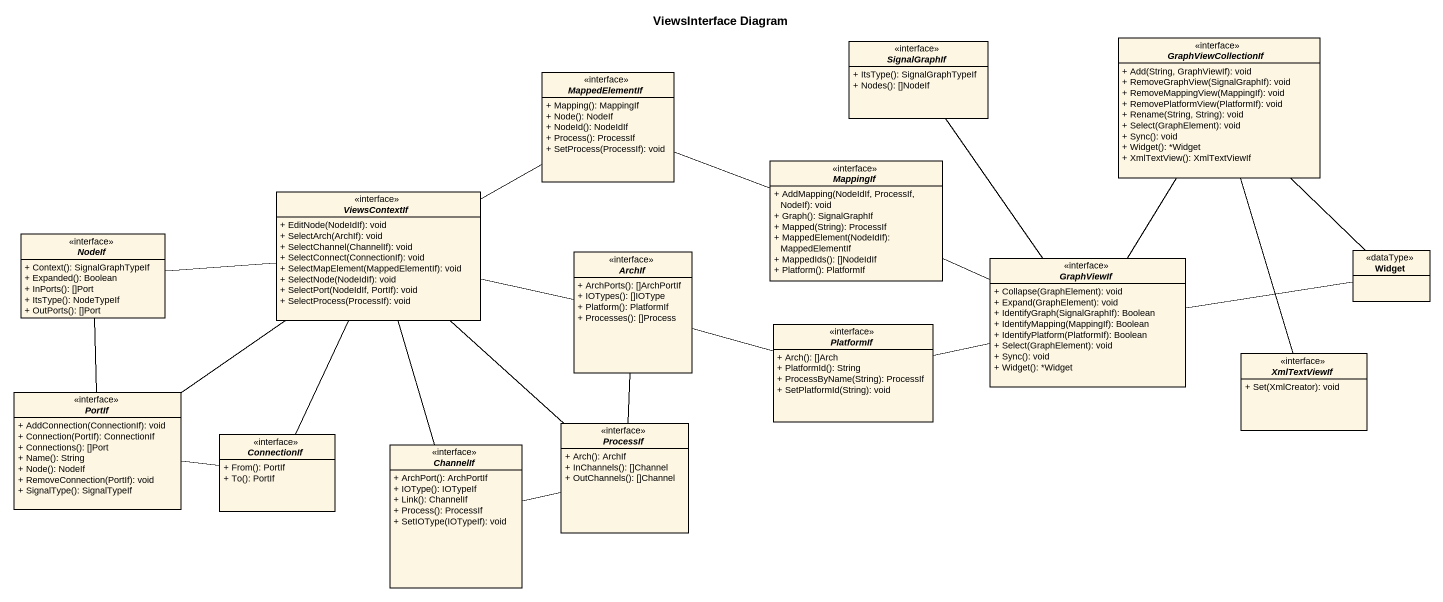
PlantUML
@startuml
title ViewsInterface Diagram
hide circle
hide empty members
skinparam classAttributeIconSize 0
interface SignalGraphIf {
  + ItsType(): SignalGraphTypeIf
  + Nodes(): []NodeIf
}
interface GraphViewCollectionIf <<interface>> {
  + Add(String, GraphViewIf): void
  + RemoveGraphView(SignalGraphIf): void
  + RemoveMappingView(MappingIf): void
  + RemovePlatformView(PlatformIf): void
  + Rename(String, String): void
  + Select(GraphElement): void
  + Sync(): void
  + Widget(): *Widget
  + XmlTextView(): XmlTextViewIf
}
interface MappedElementIf {
  + Mapping(): MappingIf
  + Node(): NodeIf
  + NodeId(): NodeIdIf
  + Process(): ProcessIf
  + SetProcess(ProcessIf): void
}
interface MappingIf {
  + AddMapping(NodeIdIf, ProcessIf, NodeIf): void
  + Graph(): SignalGraphIf
  + Mapped(String): ProcessIf
  + MappedElement(NodeIdIf): MappedElementIf
  + MappedIds(): []NodeIdIf
  + Platform(): PlatformIf
}
interface ViewsContextIf {
  + EditNode(NodeIdIf): void
  + SelectArch(ArchIf): void
  + SelectChannel(ChannelIf): void
  + SelectConnect(ConnectionIf): void
  + SelectMapElement(MappedElementIf): void
  + SelectNode(NodeIdIf): void
  + SelectPort(NodeIdIf, PortIf): void
  + SelectProcess(ProcessIf): void
}
interface NodeIf {
  + Context(): SignalGraphTypeIf
  + Expanded(): Boolean
  + InPorts(): []Port
  + ItsType(): NodeTypeIf
  + OutPorts(): []Port
}
interface ArchIf {
  + ArchPorts(): []ArchPortIf
  + IOTypes(): []IOType
  + Platform(): PlatformIf
  + Processes(): []Process
}
interface GraphViewIf <<interface>> {
  + Collapse(GraphElement): void
  + Expand(GraphElement): void
  + IdentifyGraph(SignalGraphIf): Boolean
  + IdentifyMapping(MappingIf): Boolean
  + IdentifyPlatform(PlatformIf): Boolean
  + Select(GraphElement): void
  + Sync(): void
  + Widget(): *Widget
}
class Widget <<dataType>>
interface PlatformIf {
  + Arch(): []Arch
  + PlatformId(): String
  + ProcessByName(String): ProcessIf
  + SetPlatformId(String): void
}
interface XmlTextViewIf <<interface>> {
  + Set(XmlCreator): void
}
interface PortIf {
  + AddConnection(ConnectionIf): void
  + Connection(PortIf): ConnectionIf
  + Connections(): []Port
  + Name(): String
  + Node(): NodeIf
  + RemoveConnection(PortIf): void
  + SignalType(): SignalTypeIf
}
interface ConnectionIf {
  + From(): PortIf
  + To(): PortIf
}
interface ChannelIf {
  + ArchPort(): ArchPortIf
  + IOType(): IOTypeIf
  + Link(): ChannelIf
  + Process(): ProcessIf
  + SetIOType(IOTypeIf): void
}
interface ProcessIf {
  + Arch(): ArchIf
  + InChannels(): []Channel
  + OutChannels(): []Channel
}
GraphViewCollectionIf -- GraphViewIf
GraphViewCollectionIf -- Widget
GraphViewCollectionIf -- XmlTextViewIf
MappingIf -left- MappedElementIf
ViewsContextIf -right- MappedElementIf
ViewsContextIf -left- NodeIf
ViewsContextIf -right- ArchIf
ViewsContextIf -- PortIf
ViewsContextIf -- ConnectionIf
ViewsContextIf -- ChannelIf
ViewsContextIf -- ProcessIf
NodeIf -- PortIf
ArchIf -- ProcessIf
GraphViewIf -up- SignalGraphIf
GraphViewIf -left- MappingIf
GraphViewIf -right- Widget
GraphViewIf -left- PlatformIf
PlatformIf -left- ArchIf
ConnectionIf -left- PortIf
ProcessIf -left- ChannelIf
@enduml
